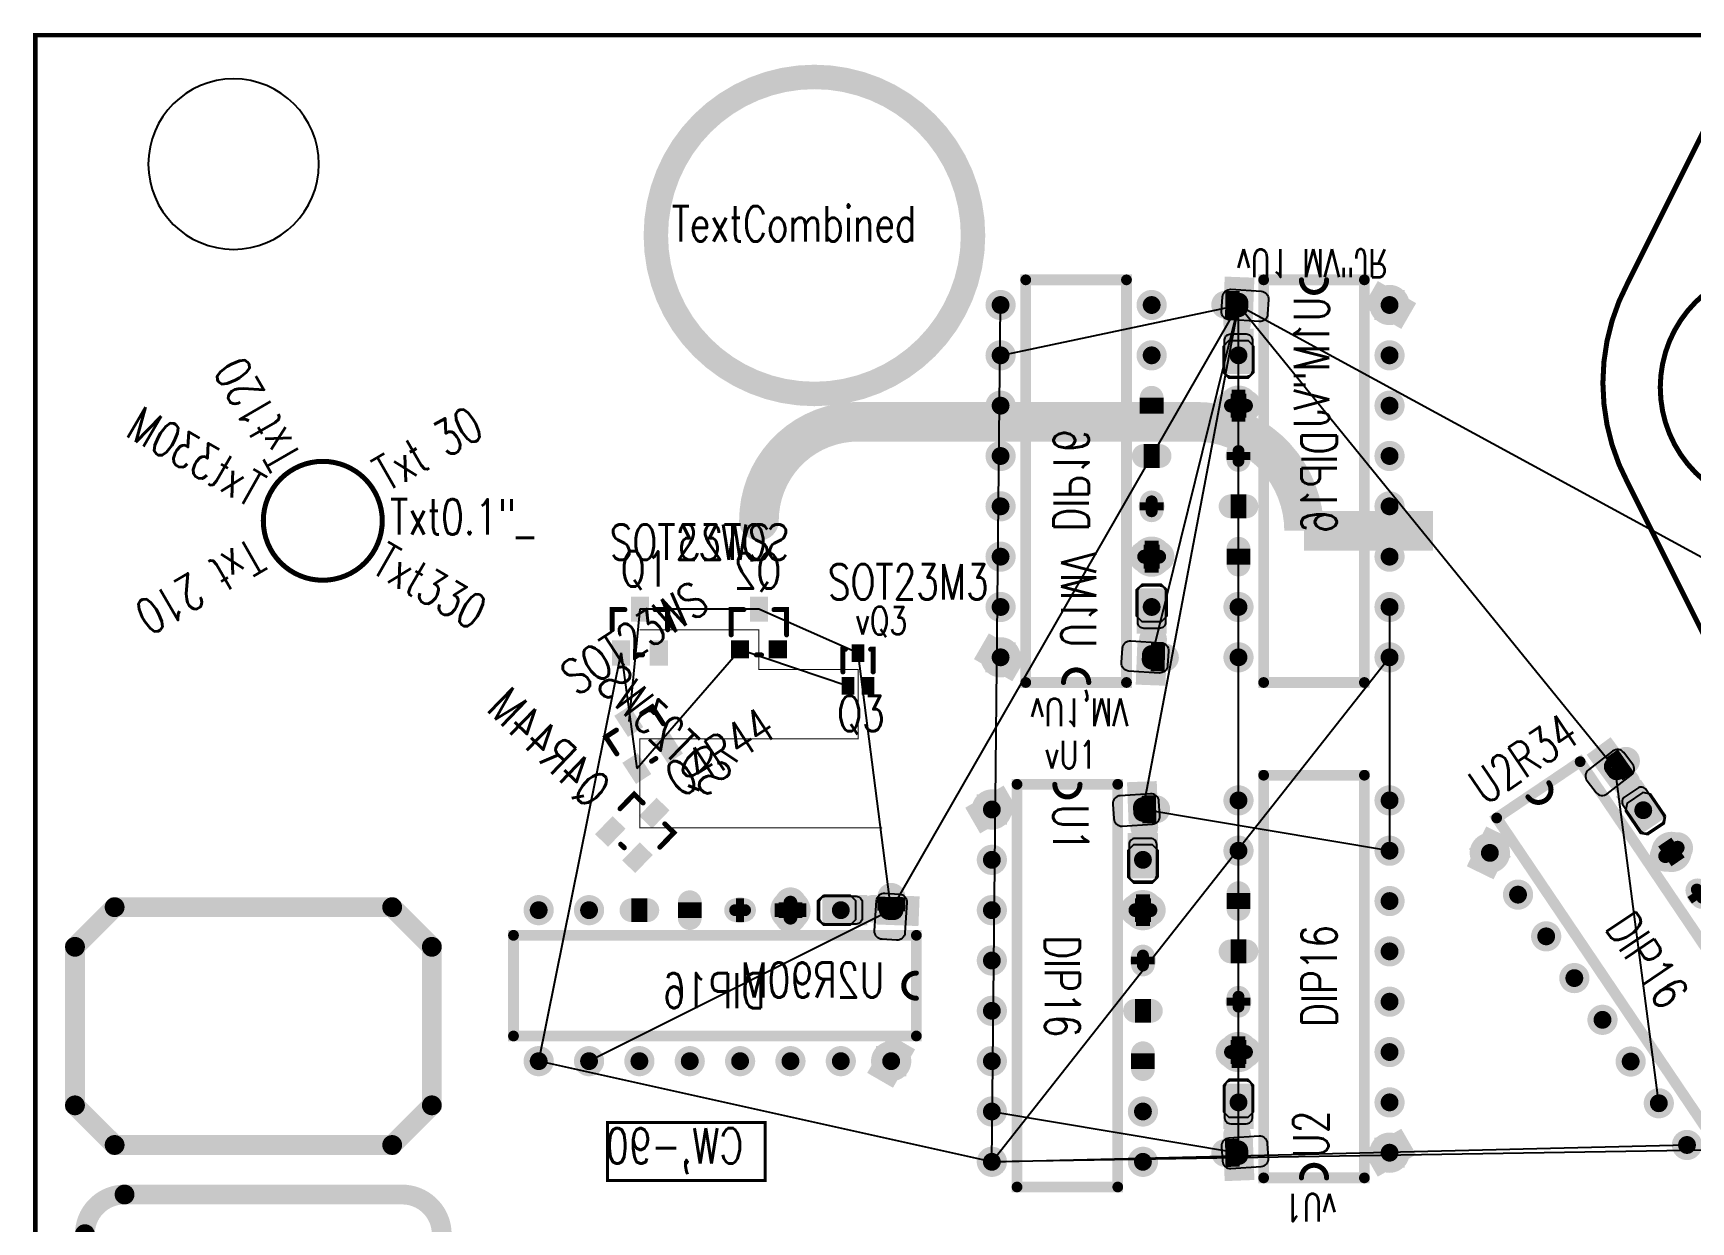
# Model space of a CAD drawing. Extents: x -17 to 109, y -46 to 51.
# Drawn here: x -16.6 to 67, y -9.4 to 50.6 of the extents above; entities that cross this region are included whole.
import ezdxf
from ezdxf.enums import TextEntityAlignment as Align

# ---------------------------------------------------------------- set-up
doc = ezdxf.new("R2010")
doc.units = 0
for name, pattern in [('KEEPOUT_10011000$0', [2, 1, 1]), ('POUR_00_-1_0_000000', [2, 1, 1]), ('POUR_00_-1_0_500000', [2, 1, 1]), ('SIG_0', [2, 1, 1]), ('SIG_1', [2, 1, 1])]:
    doc.linetypes.add(name, pattern=pattern)
for name, color, linetype in [('2D_LINE_06', 43, 'CONTINUOUS'), ('2D_LINE_21', 176, 'CONTINUOUS'), ('2D_LINE_25', 253, 'CONTINUOUS'), ('ATTRIBUTE_01', 5, 'CONTINUOUS'), ('ATTRIBUTE_02', 1, 'CONTINUOUS'), ('BOARD_OUTLINE_00', 254, 'CONTINUOUS'), ('DRIL_NPLTE_THRU_01', 3, 'CONTINUOUS'), ('DRIL_NPLTE_THRU_02', 3, 'CONTINUOUS'), ('DRIL_PLTE_THRU_01', 3, 'CONTINUOUS'), ('DRIL_PLTE_THRU_02', 3, 'CONTINUOUS'), ('DRIL_SYMBOL', 254, 'CONTINUOUS'), ('KEEPOUT_01', 130, 'CONTINUOUS'), ('LINK_00', 254, 'CONTINUOUS'), ('PADS_BOT', 96, 'CONTINUOUS'), ('PADS_INNER', 106, 'CONTINUOUS'), ('PADS_TOP', 106, 'CONTINUOUS'), ('PADS_XR_21', 176, 'CONTINUOUS'), ('PADS_XR_22', 57, 'CONTINUOUS'), ('PADS_XR_23', 183, 'CONTINUOUS'), ('PADS_XR_25', 253, 'CONTINUOUS'), ('PADS_XR_28', 130, 'CONTINUOUS'), ('PART_BOT_2DLINE_00', 130, 'CONTINUOUS'), ('PART_BOT_2DLINE_01', 130, 'CONTINUOUS'), ('PART_NAME_01', 254, 'CONTINUOUS'), ('PART_NAME_02', 130, 'CONTINUOUS'), ('PART_TOP_2DLINE_00', 254, 'CONTINUOUS'), ('PART_TOP_2DLINE_01', 254, 'CONTINUOUS'), ('PART_TYPE_01', 96, 'CONTINUOUS'), ('PART_TYPE_02', 96, 'CONTINUOUS'), ('POUR_HEADER_01', 231, 'CONTINUOUS'), ('POUR_HEADER_02', 112, 'CONTINUOUS'), ('TEXT_02', 96, 'CONTINUOUS'), ('TEXT_25', 253, 'CONTINUOUS')]:
    doc.layers.add(name, color=color, linetype=linetype)
doc.styles.add('W0$2', font='simplex', dxfattribs={"width": 0.75})
doc.styles.add('W0$254', font='simplex', dxfattribs={"width": 0.75})

# ---------------------------------------------------------------- blocks, each defined once
blk = doc.blocks.new('SMOOTH_0$033')
at = {"const_width": 0.0165}
blk.add_lwpolyline([(-0.00825, 0, 1), (0.00825, 0, 1)], format="xyb", close=True, dxfattribs=at)
blk = doc.blocks.new('BOARD_22')
at = {"layer": 'BOARD_OUTLINE_00', "const_width": 0.033}
blk.add_lwpolyline([(0, 0), (119, 0, -0.414214), (125.5, -6.5), (125.5, -88, -0.414214), (116.75, -96.75), (0, -96.75)], format="xyb", close=True, dxfattribs=at)
at = {"layer": 'BOARD_OUTLINE_00'}
blk.add_blockref('SMOOTH_0$033', (0, 0), dxfattribs=at)
blk = doc.blocks.new('SMOOTH_2')
at = {"const_width": 1}
blk.add_lwpolyline([(-0.5, 0, 1), (0.5, 0, 1)], format="xyb", close=True, dxfattribs=at)
blk = doc.blocks.new('DRAWING_6')
at = {"layer": '2D_LINE_06', "const_width": 2}
blk.add_lwpolyline([(0, 0, -0.414214), (5, 5), (22, 5, -0.414214), (27.5, -0.5), (34, -0.5)], format="xyb", dxfattribs=at)
at = {"layer": '2D_LINE_06'}
for p in [(5, 5), (0, 0)]:
    blk.add_blockref('SMOOTH_2', p, dxfattribs=at)
blk = doc.blocks.new('SMOOTH_1')
at = {"const_width": 0.5}
blk.add_lwpolyline([(-0.25, 0, 1), (0.25, 0, 1)], format="xyb", close=True, dxfattribs=at)
blk = doc.blocks.new('DRAWING_7')
at = {"layer": '2D_LINE_06', "const_width": 1}
blk.add_lwpolyline([(0, 0, -0.414214), (2, 2), (16, 2, -0.414214), (18, 0), (18, -8, -0.414214), (16, -10), (2, -10, -0.414214), (0, -8)], format="xyb", close=True, dxfattribs=at)
at = {"layer": '2D_LINE_06'}
for p in [(2, 2), (0, 0)]:
    blk.add_blockref('SMOOTH_1', p, dxfattribs=at)
blk = doc.blocks.new('SMOOTH_0$254')
at = {"const_width": 0.127}
blk.add_lwpolyline([(-0.0635, 0, 1), (0.0635, 0, 1)], format="xyb", close=True, dxfattribs=at)
blk = doc.blocks.new('DRAWING_16')
at = {"layer": '2D_LINE_21', "const_width": 0.254}
for points in [[(-10.16, 2.54, 0.2497915), (-10.16, -7.62), (-5.08, -17.78, 0.5002171), (0, -17.78), (5.08, -7.62, 0.2497915), (5.08, 2.54), (0, 12.7, 0.5002171), (-5.08, 12.7)], [(-2.4384, 3.3274, 1), (-2.4384, -8.8646, 1)]]:
    blk.add_lwpolyline(points, format="xyb", close=True, dxfattribs=at)
at = {"layer": '2D_LINE_21'}
for p in [(-5.08, 12.7), (0, 12.7), (-10.16, 2.54), (5.08, 2.54), (-10.16, -7.62), (5.08, -7.62), (-5.08, -17.78), (0, -17.78)]:
    blk.add_blockref('SMOOTH_0$254', p, dxfattribs=at)
blk = doc.blocks.new('DRAWING_18')
at = {"layer": '2D_LINE_25', "const_width": 0.254}
blk.add_lwpolyline([(-3, 0, 1), (3, 0, 1)], format="xyb", close=True, dxfattribs=at)
blk = doc.blocks.new('DRAWING_20')
at = {"layer": '2D_LINE_06', "const_width": 1.234}
blk.add_lwpolyline([(-8, 0, 1), (8, 0, 1)], format="xyb", close=True, dxfattribs=at)
at = {"layer": 'TEXT_25', "style": 'W0$254', "width": 0.75}
blk.add_text('TextCombined', height=1.778, dxfattribs=at).set_placement((-7.2, 0.592), align=Align.MIDDLE_LEFT)
blk = doc.blocks.new('SMOOTH_0$05')
at = {"const_width": 0.025}
blk.add_lwpolyline([(-0.0125, 0, 1), (0.0125, 0, 1)], format="xyb", close=True, dxfattribs=at)
blk = doc.blocks.new('DRAWING_21')
at = {"layer": '2D_LINE_25', "const_width": 0.05}
blk.add_lwpolyline([(0.2, -0.1), (6.2, -0.1), (6.2, -2.1), (11.2, -2.1), (11.2, -5.6), (0.2, -5.6), (0.2, -10.1), (12.4, -10.1)], dxfattribs=at)
at = {"layer": '2D_LINE_25'}
for p in [(0.2, -0.1), (6.2, -0.1), (6.2, -2.1), (11.2, -2.1), (0.2, -5.6), (11.2, -5.6), (0.2, -10.1), (12.4, -10.1)]:
    blk.add_blockref('SMOOTH_0$05', p, dxfattribs=at)
blk = doc.blocks.new('SMOOTH_0$15')
at = {"const_width": 0.075}
blk.add_lwpolyline([(-0.0375, 0, 1), (0.0375, 0, 1)], format="xyb", close=True, dxfattribs=at)
blk = doc.blocks.new('DRAWING_25')
at = {"layer": '2D_LINE_25', "const_width": 0.15}
blk.add_lwpolyline([(0, 0), (7.95, 0), (7.95, -2.93), (0, -2.93)], close=True, dxfattribs=at)
at = {"layer": '2D_LINE_25'}
for p in [(0, 0), (7.95, 0), (0, -2.93), (7.95, -2.93)]:
    blk.add_blockref('SMOOTH_0$15', p, dxfattribs=at)
blk = doc.blocks.new('DRAWING_26')
at = {"layer": '2D_LINE_06', "const_width": 1}
blk.add_lwpolyline([(0, 0), (2, 2), (16, 2), (18, 0), (18, -8), (16, -10), (2, -10), (0, -8)], close=True, dxfattribs=at)
at = {"layer": '2D_LINE_06'}
for p in [(2, 2), (16, 2), (0, 0), (18, 0), (0, -8), (18, -8), (2, -10), (16, -10)]:
    blk.add_blockref('SMOOTH_1', p, dxfattribs=at)
blk = doc.blocks.new('POUR_HEADER_0')
at = {"layer": 'POUR_HEADER_01', "linetype": 'POUR_00_-1_0_000000', "const_width": 0.22}
blk.add_lwpolyline([(0, 0), (119, 0), (125.5, -6.5), (125.5, -88), (116.75, -96.75), (0, -96.75)], close=True, dxfattribs=at)
blk = doc.blocks.new('POUR_HEADER_1')
at = {"layer": 'POUR_HEADER_02', "linetype": 'POUR_00_-1_0_500000', "const_width": 0.21}
blk.add_lwpolyline([(0, 0), (119, 0), (125.5, -6.5), (125.5, -88), (116.75, -96.75), (0, -96.75)], close=True, dxfattribs=at)
blk = doc.blocks.new('KEEPOUT_24')
at = {"layer": 'KEEPOUT_01', "linetype": 'KEEPOUT_10011000$0'}
blk.add_lwpolyline([(-4.301162, 0, 1), (4.301162, 0, 1)], format="xyb", close=True, dxfattribs=at)
blk = doc.blocks.new('PART_BODY_TOP_1')
at = {"layer": 'PART_TOP_2DLINE_00', "const_width": 0.254}
for points in [[(-0.762, 1.016), (-1.397, 1.016), (-1.397, 0)], [(0.762, 1.016), (1.397, 1.016), (1.397, 0)], [(-0.127, -1.27), (0.127, -1.27)]]:
    blk.add_lwpolyline(points, dxfattribs=at)
at = {"layer": 'PART_TOP_2DLINE_00'}
for p in [(-1.397, 1.016), (-0.762, 1.016), (0.762, 1.016), (1.397, 1.016), (-1.397, 0), (1.397, 0), (-0.127, -1.27), (0.127, -1.27)]:
    blk.add_blockref('SMOOTH_0$254', p, dxfattribs=at)
blk = doc.blocks.new('DRIL_HOLE_0')
blk.add_lwpolyline([(0, 0, 1), (0, 0, 1)], format="xyb", close=True)
blk = doc.blocks.new('PAD_0')
blk.add_lwpolyline([(0, 0, 1), (0, 0, 1)], format="xyb", close=True)
blk = doc.blocks.new('PAD_1')
at = {"const_width": 0.914}
blk.add_lwpolyline([(-0.635, 0), (0.635, 0)], dxfattribs=at)
blk = doc.blocks.new('STK_TOP_42')
at = {"layer": 'DRIL_PLTE_THRU_01'}
blk.add_blockref('DRIL_HOLE_0', (0, 0), dxfattribs=at)
at = {"layer": 'DRIL_PLTE_THRU_02'}
blk.add_blockref('DRIL_HOLE_0', (0, 0), dxfattribs=at)
at = {"layer": 'PADS_BOT'}
blk.add_blockref('PAD_0', (0, 0), dxfattribs=at)
at = {"layer": 'PADS_INNER'}
blk.add_blockref('PAD_0', (0, 0), dxfattribs=at)
at = {"layer": 'PADS_TOP', "rotation": 90}
blk.add_blockref('PAD_1', (0, 0), dxfattribs=at)
at = {"layer": 'PADS_XR_21', "rotation": 90}
blk.add_blockref('PAD_1', (0, 0), dxfattribs=at)
at = {"layer": 'PADS_XR_23', "rotation": 90}
blk.add_blockref('PAD_1', (0, 0), dxfattribs=at)
blk = doc.blocks.new('SYM_TOP_2')
for name, p in [('STK_TOP_42', (0, 1.0414)), ('PART_BODY_TOP_1', (0, 0)), ('STK_TOP_42', (-0.9525, -1.1684)), ('STK_TOP_42', (0.9525, -1.1684))]:
    blk.add_blockref(name, p)
blk = doc.blocks.new('PART_TOP_0')
blk.add_blockref('SYM_TOP_2', (0, 0))
at = {"layer": 'PART_NAME_01', "style": 'W0$254', "width": 0.75}
blk.add_text('Q1', height=1.778, dxfattribs=at).set_placement((0.228, 3.072), align=Align.MIDDLE_CENTER)
at = {"layer": 'PART_TYPE_01', "style": 'W0$254', "width": 0.75}
blk.add_text('SOT23WS', height=1.778, dxfattribs=at).set_placement((-1.524, 5.309), align=Align.TOP_LEFT)
blk = doc.blocks.new('PART_BODY_BOT_2')
at = {"layer": 'PART_BOT_2DLINE_00', "const_width": 0.254}
for points in [[(-0.762, 1.016), (-1.397, 1.016), (-1.397, -0.254)], [(0.762, 1.016), (1.397, 1.016), (1.397, -0.254)], [(-0.127, -1.27), (0.127, -1.27)]]:
    blk.add_lwpolyline(points, dxfattribs=at)
at = {"layer": 'PART_BOT_2DLINE_00'}
for p in [(-1.397, 1.016), (-0.762, 1.016), (0.762, 1.016), (1.397, 1.016), (-1.397, -0.254), (1.397, -0.254), (-0.127, -1.27), (0.127, -1.27)]:
    blk.add_blockref('SMOOTH_0$254', p, dxfattribs=at)
blk = doc.blocks.new('PAD_2')
at = {"const_width": 0.9144}
blk.add_lwpolyline([(-0.4572, 0), (0.4572, 0)], dxfattribs=at)
blk = doc.blocks.new('STK_BOT_4')
at = {"layer": 'DRIL_PLTE_THRU_01'}
blk.add_blockref('DRIL_HOLE_0', (0, 0), dxfattribs=at)
at = {"layer": 'DRIL_PLTE_THRU_02'}
blk.add_blockref('DRIL_HOLE_0', (0, 0), dxfattribs=at)
at = {"layer": 'PADS_BOT'}
blk.add_blockref('PAD_2', (0, 0), dxfattribs=at)
at = {"layer": 'PADS_INNER'}
blk.add_blockref('PAD_0', (0, 0), dxfattribs=at)
at = {"layer": 'PADS_TOP'}
blk.add_blockref('PAD_0', (0, 0), dxfattribs=at)
blk = doc.blocks.new('STK_BOT_3')
at = {"layer": 'DRIL_PLTE_THRU_01'}
blk.add_blockref('DRIL_HOLE_0', (0, 0), dxfattribs=at)
at = {"layer": 'DRIL_PLTE_THRU_02'}
blk.add_blockref('DRIL_HOLE_0', (0, 0), dxfattribs=at)
at = {"layer": 'PADS_BOT', "rotation": 90}
blk.add_blockref('PAD_1', (0, 0), dxfattribs=at)
at = {"layer": 'PADS_INNER'}
blk.add_blockref('PAD_0', (0, 0), dxfattribs=at)
at = {"layer": 'PADS_TOP'}
blk.add_blockref('PAD_0', (0, 0), dxfattribs=at)
blk = doc.blocks.new('SYM_BOT_3')
for name, p in [('STK_BOT_3', (0, 1.0414)), ('PART_BODY_BOT_2', (0, 0)), ('STK_BOT_4', (-0.9525, -0.9906)), ('STK_BOT_4', (0.9525, -0.9906))]:
    blk.add_blockref(name, p)
blk = doc.blocks.new('PART_BOT_1')
blk.add_blockref('SYM_BOT_3', (0, 0))
at = {"layer": 'PART_NAME_02', "style": 'W0$254', "width": 0.75}
blk.add_text('Q2', height=1.778, dxfattribs=at).set_placement((0.068, 2.972), align=Align.MIDDLE_CENTER)
at = {"layer": 'PART_TYPE_02', "style": 'W0$254', "width": 0.75}
blk.add_text('SOT23', height=1.778, dxfattribs=at).set_placement((-1.524, 5.309), align=Align.TOP_LEFT)
blk = doc.blocks.new('PART_BODY_TOP_3')
at = {"layer": 'PART_TOP_2DLINE_00', "const_width": 0.254}
for points in [[(-0.635, 1.016), (-0.762, 1.016), (-0.762, -0.127)], [(0.635, 1.016), (0.762, 1.016), (0.762, -0.127)]]:
    blk.add_lwpolyline(points, dxfattribs=at)
at = {"layer": 'PART_TOP_2DLINE_00'}
for p in [(-0.762, 1.016), (-0.635, 1.016), (0.635, 1.016), (0.762, 1.016), (-0.762, -0.127), (0.762, -0.127)]:
    blk.add_blockref('SMOOTH_0$254', p, dxfattribs=at)
blk = doc.blocks.new('PAD_3')
at = {"const_width": 0.635}
blk.add_lwpolyline([(-0.4445, 0), (0.4445, 0)], dxfattribs=at)
blk = doc.blocks.new('STK_TOP_5')
at = {"layer": 'DRIL_PLTE_THRU_01'}
blk.add_blockref('DRIL_HOLE_0', (0, 0), dxfattribs=at)
at = {"layer": 'DRIL_PLTE_THRU_02'}
blk.add_blockref('DRIL_HOLE_0', (0, 0), dxfattribs=at)
at = {"layer": 'PADS_BOT'}
blk.add_blockref('PAD_0', (0, 0), dxfattribs=at)
at = {"layer": 'PADS_INNER'}
blk.add_blockref('PAD_0', (0, 0), dxfattribs=at)
at = {"layer": 'PADS_TOP', "rotation": 90}
blk.add_blockref('PAD_3', (0, 0), dxfattribs=at)
blk = doc.blocks.new('SYM_TOP_4')
for name, p in [('PART_BODY_TOP_3', (0, 0)), ('STK_TOP_5', (0, 0.8255)), ('STK_TOP_5', (-0.508, -0.8255)), ('STK_TOP_5', (0.508, -0.8255))]:
    blk.add_blockref(name, p)
blk = doc.blocks.new('PART_TOP_2')
blk.add_blockref('SYM_TOP_4', (0, 0))
at = {"layer": 'ATTRIBUTE_01', "style": 'W0$2', "width": 0.75}
blk.add_text('vQ3', height=1.4, dxfattribs=at).set_placement((1.175, 2.461), align=Align.MIDDLE_CENTER)
at = {"layer": 'PART_NAME_01', "style": 'W0$254', "width": 0.75}
blk.add_text('Q3', height=1.778, dxfattribs=at).set_placement((0.147, -2.22), align=Align.MIDDLE_CENTER)
at = {"layer": 'PART_TYPE_01', "style": 'W0$254', "width": 0.75}
blk.add_text('SOT23M3', height=1.778, dxfattribs=at).set_placement((-1.524, 5.309), align=Align.TOP_LEFT)
blk = doc.blocks.new('SMOOTH_0$543')
at = {"const_width": 0.2715}
blk.add_lwpolyline([(-0.13575, 0, 1), (0.13575, 0, 1)], format="xyb", close=True, dxfattribs=at)
blk = doc.blocks.new('PART_BODY_TOP_5')
at = {"layer": 'PART_TOP_2DLINE_00', "const_width": 0.543}
blk.add_lwpolyline([(-2.54, 10.16), (-2.54, -10.16), (2.54, -10.16), (2.54, 10.16)], close=True, dxfattribs=at)
at = {"layer": 'PART_TOP_2DLINE_01', "const_width": 0.254}
blk.add_lwpolyline([(0.635, 10.16), (0.635, 10.16, -1), (-0.635, 10.16), (-0.635, 10.16)], format="xyb", dxfattribs=at)
at = {"layer": 'PART_TOP_2DLINE_00'}
for p in [(-2.54, 10.16), (2.54, 10.16), (-2.54, -10.16), (2.54, -10.16)]:
    blk.add_blockref('SMOOTH_0$543', p, dxfattribs=at)
at = {"layer": 'PART_TOP_2DLINE_01'}
for p in [(-0.635, 10.16), (-0.635, 10.16), (0.635, 10.16), (0.635, 10.16)]:
    blk.add_blockref('SMOOTH_0$254', p, dxfattribs=at)
blk = doc.blocks.new('DRIL_SYMBOL_0$9')
at = {"layer": 'DRIL_SYMBOL', "const_width": 0.0508}
for points in [[(-0.254, 0), (0.254, 0)], [(0, -0.254), (0, 0.254)]]:
    blk.add_lwpolyline(points, dxfattribs=at)
blk = doc.blocks.new('DRIL_HOLE_0$9')
at = {"const_width": 0.45}
blk.add_lwpolyline([(-0.225, 0, 1), (0.225, 0, 1)], format="xyb", close=True, dxfattribs=at)
blk.add_blockref('DRIL_SYMBOL_0$9', (0, 0))
blk = doc.blocks.new('PAD_4')
at = {"const_width": 0.762}
blk.add_lwpolyline([(0, -0.381, 1), (0, 0.381, 1)], format="xyb", close=True, dxfattribs=at)
blk = doc.blocks.new('PAD_5')
at = {"const_width": 1.524}
blk.add_lwpolyline([(-0.762, 0), (0.762, 0)], dxfattribs=at)
blk = doc.blocks.new('PAD_6')
at = {"const_width": 1.016}
blk.add_lwpolyline([(0, -0.508, 1), (0, 0.508, 1)], format="xyb", close=True, dxfattribs=at)
blk = doc.blocks.new('PAD_7')
at = {"const_width": 1.5}
blk.add_lwpolyline([(-1.117, 0), (1.117, 0)], dxfattribs=at)
blk = doc.blocks.new('STK_TOP_46')
at = {"layer": 'DRIL_NPLTE_THRU_01'}
blk.add_blockref('DRIL_HOLE_0$9', (0, 0), dxfattribs=at)
at = {"layer": 'DRIL_NPLTE_THRU_02'}
blk.add_blockref('DRIL_HOLE_0$9', (0, 0), dxfattribs=at)
at = {"layer": 'PADS_BOT'}
blk.add_blockref('PAD_5', (0, 0), dxfattribs=at)
at = {"layer": 'PADS_INNER'}
blk.add_blockref('PAD_4', (0, 0), dxfattribs=at)
at = {"layer": 'PADS_TOP', "rotation": 30}
blk.add_blockref('PAD_7', (0, 0), dxfattribs=at)
at = {"layer": 'PADS_XR_25'}
blk.add_blockref('PAD_6', (0, 0), dxfattribs=at)
blk = doc.blocks.new('PAD_8')
at = {"const_width": 0.75}
blk.add_lwpolyline([(0, -0.375, 1), (0, 0.375, 1)], format="xyb", close=True, dxfattribs=at)
blk = doc.blocks.new('STK_TOP_43')
at = {"layer": 'DRIL_PLTE_THRU_01'}
blk.add_blockref('DRIL_HOLE_0$9', (0, 0), dxfattribs=at)
at = {"layer": 'DRIL_PLTE_THRU_02'}
blk.add_blockref('DRIL_HOLE_0$9', (0, 0), dxfattribs=at)
at = {"layer": 'PADS_BOT'}
blk.add_blockref('PAD_8', (0, 0), dxfattribs=at)
at = {"layer": 'PADS_INNER'}
blk.add_blockref('PAD_4', (0, 0), dxfattribs=at)
at = {"layer": 'PADS_TOP'}
blk.add_blockref('PAD_8', (0, 0), dxfattribs=at)
blk = doc.blocks.new('PAD_9')
at = {"const_width": 0.6985}
blk.add_lwpolyline([(0, -0.34925, 1), (0, 0.34925, 1)], format="xyb", close=True, dxfattribs=at)
blk = doc.blocks.new('STK_TOP_29')
at = {"layer": 'DRIL_PLTE_THRU_01'}
blk.add_blockref('DRIL_HOLE_0$9', (0, 0), dxfattribs=at)
at = {"layer": 'DRIL_PLTE_THRU_02'}
blk.add_blockref('DRIL_HOLE_0$9', (0, 0), dxfattribs=at)
at = {"layer": 'PADS_BOT'}
blk.add_blockref('PAD_4', (0, 0), dxfattribs=at)
at = {"layer": 'PADS_INNER'}
blk.add_blockref('PAD_4', (0, 0), dxfattribs=at)
at = {"layer": 'PADS_TOP'}
blk.add_blockref('PAD_8', (0, 0), dxfattribs=at)
at = {"layer": 'PADS_XR_21'}
blk.add_blockref('PAD_9', (0, 0), dxfattribs=at)
at = {"layer": 'PADS_XR_28'}
blk.add_blockref('PAD_9', (0, 0), dxfattribs=at)
blk = doc.blocks.new('DRIL_SLOT_0002300035000000000')
at = {"const_width": 0.3}
blk.add_lwpolyline([(-0.15, -0.15), (0.15, -0.15, 1), (0.15, 0.15), (-0.15, 0.15, 1)], format="xyb", close=True, dxfattribs=at)
blk = doc.blocks.new('PAD_10')
at = {"const_width": 0.6}
blk.add_lwpolyline([(0, -0.3, 1), (0, 0.3, 1)], format="xyb", close=True, dxfattribs=at)
blk = doc.blocks.new('PAD_11')
at = {"const_width": 0.6}
blk.add_lwpolyline([(-0.4, -0.3), (0.4, -0.3, 1), (0.4, 0.3), (-0.4, 0.3, 1)], format="xyb", close=True, dxfattribs=at)
blk = doc.blocks.new('STK_TOP_51')
at = {"layer": 'DRIL_PLTE_THRU_01'}
blk.add_blockref('DRIL_SLOT_0002300035000000000', (0, 0), dxfattribs=at)
at = {"layer": 'DRIL_PLTE_THRU_02'}
blk.add_blockref('DRIL_SLOT_0002300035000000000', (0, 0), dxfattribs=at)
at = {"layer": 'PADS_BOT', "rotation": 90}
blk.add_blockref('PAD_11', (0, 0), dxfattribs=at)
at = {"layer": 'PADS_INNER'}
blk.add_blockref('PAD_10', (0, 0), dxfattribs=at)
at = {"layer": 'PADS_TOP', "rotation": 90}
blk.add_blockref('PAD_11', (0, 0), dxfattribs=at)
at = {"layer": 'PADS_XR_21', "rotation": 90}
blk.add_blockref('PAD_11', (0, 0), dxfattribs=at)
at = {"layer": 'PADS_XR_28', "rotation": 90}
blk.add_blockref('PAD_11', (0, 0), dxfattribs=at)
blk = doc.blocks.new('DRIL_SLOT_0002300035000000900')
at = {"const_width": 0.3}
blk.add_lwpolyline([(0.15, -0.15), (0.15, 0.15, 1), (-0.15, 0.15), (-0.15, -0.15, 1)], format="xyb", close=True, dxfattribs=at)
blk = doc.blocks.new('STK_TOP_52')
at = {"layer": 'DRIL_PLTE_THRU_01'}
blk.add_blockref('DRIL_SLOT_0002300035000000900', (0, 0), dxfattribs=at)
at = {"layer": 'DRIL_PLTE_THRU_02'}
blk.add_blockref('DRIL_SLOT_0002300035000000900', (0, 0), dxfattribs=at)
at = {"layer": 'PADS_BOT'}
blk.add_blockref('PAD_11', (0, 0), dxfattribs=at)
at = {"layer": 'PADS_INNER'}
blk.add_blockref('PAD_10', (0, 0), dxfattribs=at)
at = {"layer": 'PADS_TOP'}
blk.add_blockref('PAD_11', (0, 0), dxfattribs=at)
at = {"layer": 'PADS_XR_21'}
blk.add_blockref('PAD_11', (0, 0), dxfattribs=at)
at = {"layer": 'PADS_XR_28'}
blk.add_blockref('PAD_11', (0, 0), dxfattribs=at)
blk = doc.blocks.new('DRIL_SLOT_0002300043000000900')
at = {"const_width": 0.3}
blk.add_lwpolyline([(0.15, -0.25), (0.15, 0.25, 1), (-0.15, 0.25), (-0.15, -0.25, 1)], format="xyb", close=True, dxfattribs=at)
blk = doc.blocks.new('PAD_12')
at = {"const_width": 0.65}
blk.add_lwpolyline([(0, -0.325, 1), (0, 0.325, 1)], format="xyb", close=True, dxfattribs=at)
blk = doc.blocks.new('PAD_13')
at = {"const_width": 0.6}
blk.add_lwpolyline([(-0.2, -0.3), (0.2, -0.3, 1), (0.2, 0.3), (-0.2, 0.3, 1)], format="xyb", close=True, dxfattribs=at)
blk = doc.blocks.new('STK_TOP_53')
at = {"layer": 'DRIL_PLTE_THRU_01'}
blk.add_blockref('DRIL_SLOT_0002300043000000900', (0, 0), dxfattribs=at)
at = {"layer": 'DRIL_PLTE_THRU_02'}
blk.add_blockref('DRIL_SLOT_0002300043000000900', (0, 0), dxfattribs=at)
at = {"layer": 'PADS_BOT', "rotation": 90}
blk.add_blockref('PAD_13', (0, 0), dxfattribs=at)
at = {"layer": 'PADS_INNER'}
blk.add_blockref('PAD_12', (0, 0), dxfattribs=at)
at = {"layer": 'PADS_TOP', "rotation": 90}
blk.add_blockref('PAD_13', (0, 0), dxfattribs=at)
at = {"layer": 'PADS_XR_21', "rotation": 90}
blk.add_blockref('PAD_13', (0, 0), dxfattribs=at)
at = {"layer": 'PADS_XR_28', "rotation": 90}
blk.add_blockref('PAD_13', (0, 0), dxfattribs=at)
blk = doc.blocks.new('DRIL_SLOT_0002700057000000000')
at = {"const_width": 0.35}
blk.add_lwpolyline([(-0.378, -0.175), (0.378, -0.175, 1), (0.378, 0.175), (-0.378, 0.175, 1)], format="xyb", close=True, dxfattribs=at)
blk = doc.blocks.new('PAD_14')
at = {"const_width": 0.9}
blk.add_lwpolyline([(0, -0.45, 1), (0, 0.45, 1)], format="xyb", close=True, dxfattribs=at)
blk = doc.blocks.new('PAD_15')
at = {"const_width": 0.8}
blk.add_lwpolyline([(-0.35, -0.4), (0.35, -0.4, 1), (0.35, 0.4), (-0.35, 0.4, 1)], format="xyb", close=True, dxfattribs=at)
blk = doc.blocks.new('STK_TOP_49')
at = {"layer": 'DRIL_PLTE_THRU_01'}
blk.add_blockref('DRIL_SLOT_0002700057000000000', (0, 0), dxfattribs=at)
at = {"layer": 'DRIL_PLTE_THRU_02'}
blk.add_blockref('DRIL_SLOT_0002700057000000000', (0, 0), dxfattribs=at)
at = {"layer": 'PADS_BOT'}
blk.add_blockref('PAD_15', (0, 0), dxfattribs=at)
at = {"layer": 'PADS_INNER'}
blk.add_blockref('PAD_14', (0, 0), dxfattribs=at)
at = {"layer": 'PADS_TOP'}
blk.add_blockref('PAD_11', (0, 0), dxfattribs=at)
at = {"layer": 'PADS_XR_25'}
blk.add_blockref('PAD_6', (0, 0), dxfattribs=at)
blk = doc.blocks.new('PAD_16')
blk.add_lwpolyline([(-0.8763, -0.762), (0.4699, -0.762), (0.7493, -0.4826), (0.7493, 0.4826), (0.4699, 0.762), (-0.8763, 0.762), (-1.1557, 0.4826), (-1.1557, -0.4826)], close=True)
blk = doc.blocks.new('PAD_17')
blk.add_lwpolyline([(-0.7747, -0.6985), (0.7747, -0.6985, 0.4142136), (1.0795, -0.3937), (1.0795, 0.3937, 0.4142136), (0.7747, 0.6985), (-0.7747, 0.6985, 0.4142136), (-1.0795, 0.3937), (-1.0795, -0.3937, 0.4142136)], format="xyb", close=True)
blk = doc.blocks.new('PAD_18')
at = {"const_width": 1.524}
blk.add_lwpolyline([(-0.9398, 0), (1.3462, 0)], dxfattribs=at)
blk = doc.blocks.new('STK_TOP_44')
at = {"layer": 'DRIL_PLTE_THRU_01'}
blk.add_blockref('DRIL_HOLE_0$9', (0, 0), dxfattribs=at)
at = {"layer": 'DRIL_PLTE_THRU_02'}
blk.add_blockref('DRIL_HOLE_0$9', (0, 0), dxfattribs=at)
at = {"layer": 'PADS_BOT', "rotation": 90}
blk.add_blockref('PAD_16', (0, 0), dxfattribs=at)
at = {"layer": 'PADS_INNER'}
blk.add_blockref('PAD_4', (0, 0), dxfattribs=at)
at = {"layer": 'PADS_TOP', "rotation": 90}
blk.add_blockref('PAD_18', (0, 0), dxfattribs=at)
at = {"layer": 'PADS_XR_23', "rotation": 90}
blk.add_blockref('PAD_17', (0, 0), dxfattribs=at)
blk = doc.blocks.new('DRIL_SLOT_0003800048000000922')
at = {"const_width": 0.494}
blk.add_lwpolyline([(0.251, -0.114), (0.242, 0.133, 1), (-0.251, 0.114), (-0.242, -0.133, 1)], format="xyb", close=True, dxfattribs=at)
blk = doc.blocks.new('PAD_19')
blk.add_lwpolyline([(-1.098, -0.7665), (0.432, -0.7665, 0.4142136), (0.832, -0.3665), (0.832, 0.3665, 0.4142136), (0.432, 0.7665), (-1.098, 0.7665, 0.4142136), (-1.498, 0.3665), (-1.498, -0.3665, 0.4142136)], format="xyb", close=True)
blk = doc.blocks.new('PAD_20')
at = {"const_width": 0.7}
blk.add_lwpolyline([(-0.9044, -0.35), (0.1356, -0.35, 1), (0.1356, 0.35), (-0.9044, 0.35, 1)], format="xyb", close=True, dxfattribs=at)
blk = doc.blocks.new('PAD_21')
at = {"const_width": 0.7055}
blk.add_lwpolyline([(-0.045, -0.35275), (0.667, -0.35275, 1), (0.667, 0.35275), (-0.045, 0.35275, 1)], format="xyb", close=True, dxfattribs=at)
blk = doc.blocks.new('PAD_22')
at = {"const_width": 1.5}
blk.add_lwpolyline([(-0.7165, 0), (1.4065, 0)], dxfattribs=at)
blk = doc.blocks.new('STK_TOP_45')
at = {"layer": 'DRIL_PLTE_THRU_01'}
blk.add_blockref('DRIL_SLOT_0003800048000000922', (0, 0), dxfattribs=at)
at = {"layer": 'DRIL_PLTE_THRU_02'}
blk.add_blockref('DRIL_SLOT_0003800048000000922', (0, 0), dxfattribs=at)
at = {"layer": 'PADS_BOT', "rotation": 3.678}
blk.add_blockref('PAD_19', (0, 0), dxfattribs=at)
at = {"layer": 'PADS_INNER'}
blk.add_blockref('PAD_8', (0, 0), dxfattribs=at)
at = {"layer": 'PADS_TOP', "rotation": 92.2}
blk.add_blockref('PAD_22', (0, 0), dxfattribs=at)
at = {"layer": 'PADS_XR_22', "rotation": 94.4}
blk.add_blockref('PAD_20', (0, 0), dxfattribs=at)
at = {"layer": 'PADS_XR_23', "rotation": 1.1}
blk.add_blockref('PAD_21', (0, 0), dxfattribs=at)
blk = doc.blocks.new('SYM_TOP_6')
for name, p in [('STK_TOP_45', (3.81, 8.89)), ('STK_TOP_46', (-3.81, 8.89)), ('PART_BODY_TOP_5', (0, 0)), ('STK_TOP_44', (3.81, 6.35)), ('STK_TOP_43', (-3.81, 6.35)), ('STK_TOP_29', (-3.81, 3.81)), ('STK_TOP_49', (3.81, 3.81)), ('STK_TOP_29', (-3.81, 1.27)), ('STK_TOP_53', (3.81, 1.27)), ('STK_TOP_29', (-3.81, -1.27)), ('STK_TOP_52', (3.81, -1.27)), ('STK_TOP_29', (-3.81, -3.81)), ('STK_TOP_51', (3.81, -3.81)), ('STK_TOP_29', (-3.81, -6.35)), ('STK_TOP_29', (3.81, -6.35)), ('STK_TOP_29', (-3.81, -8.89)), ('STK_TOP_29', (3.81, -8.89))]:
    blk.add_blockref(name, p)
blk = doc.blocks.new('PART_TOP_3')
blk.add_blockref('SYM_TOP_6', (0, 0))
at = {"layer": 'ATTRIBUTE_01', "style": 'W0$2', "width": 0.75}
blk.add_text('vU1', height=1.4, dxfattribs=at).set_placement((0.167, 11.66), align=Align.MIDDLE_CENTER)
at = {"layer": 'PART_NAME_01', "style": 'W0$254', "width": 0.75}
blk.add_text('U1', height=1.778, rotation=270, dxfattribs=at).set_placement((0.167, 7.96), align=Align.MIDDLE_CENTER)
at = {"layer": 'PART_TYPE_01', "style": 'W0$254', "width": 0.75}
blk.add_text('DIP16', height=1.778, rotation=270, dxfattribs=at).set_placement((0.635, 2.54), align=Align.TOP_LEFT)
blk = doc.blocks.new('PART_BODY_BOT_5')
at = {"layer": 'PART_BOT_2DLINE_00', "const_width": 0.543}
blk.add_lwpolyline([(-2.54, 10.16), (-2.54, -10.16), (2.54, -10.16), (2.54, 10.16)], close=True, dxfattribs=at)
at = {"layer": 'PART_BOT_2DLINE_01', "const_width": 0.254}
blk.add_lwpolyline([(0.635, 10.16), (0.635, 10.16, -1), (-0.635, 10.16), (-0.635, 10.16)], format="xyb", dxfattribs=at)
at = {"layer": 'PART_BOT_2DLINE_00'}
for p in [(-2.54, 10.16), (2.54, 10.16), (-2.54, -10.16), (2.54, -10.16)]:
    blk.add_blockref('SMOOTH_0$543', p, dxfattribs=at)
at = {"layer": 'PART_BOT_2DLINE_01'}
for p in [(-0.635, 10.16), (-0.635, 10.16), (0.635, 10.16), (0.635, 10.16)]:
    blk.add_blockref('SMOOTH_0$254', p, dxfattribs=at)
blk = doc.blocks.new('STK_BOT_46')
at = {"layer": 'DRIL_NPLTE_THRU_01'}
blk.add_blockref('DRIL_HOLE_0$9', (0, 0), dxfattribs=at)
at = {"layer": 'DRIL_NPLTE_THRU_02'}
blk.add_blockref('DRIL_HOLE_0$9', (0, 0), dxfattribs=at)
at = {"layer": 'PADS_BOT', "rotation": 30}
blk.add_blockref('PAD_7', (0, 0), dxfattribs=at)
at = {"layer": 'PADS_INNER'}
blk.add_blockref('PAD_4', (0, 0), dxfattribs=at)
at = {"layer": 'PADS_TOP'}
blk.add_blockref('PAD_5', (0, 0), dxfattribs=at)
at = {"layer": 'PADS_XR_25'}
blk.add_blockref('PAD_6', (0, 0), dxfattribs=at)
blk = doc.blocks.new('STK_BOT_43')
at = {"layer": 'DRIL_PLTE_THRU_01'}
blk.add_blockref('DRIL_HOLE_0$9', (0, 0), dxfattribs=at)
at = {"layer": 'DRIL_PLTE_THRU_02'}
blk.add_blockref('DRIL_HOLE_0$9', (0, 0), dxfattribs=at)
at = {"layer": 'PADS_BOT'}
blk.add_blockref('PAD_8', (0, 0), dxfattribs=at)
at = {"layer": 'PADS_INNER'}
blk.add_blockref('PAD_4', (0, 0), dxfattribs=at)
at = {"layer": 'PADS_TOP'}
blk.add_blockref('PAD_8', (0, 0), dxfattribs=at)
blk = doc.blocks.new('STK_BOT_29')
at = {"layer": 'DRIL_PLTE_THRU_01'}
blk.add_blockref('DRIL_HOLE_0$9', (0, 0), dxfattribs=at)
at = {"layer": 'DRIL_PLTE_THRU_02'}
blk.add_blockref('DRIL_HOLE_0$9', (0, 0), dxfattribs=at)
at = {"layer": 'PADS_BOT'}
blk.add_blockref('PAD_8', (0, 0), dxfattribs=at)
at = {"layer": 'PADS_INNER'}
blk.add_blockref('PAD_4', (0, 0), dxfattribs=at)
at = {"layer": 'PADS_TOP'}
blk.add_blockref('PAD_4', (0, 0), dxfattribs=at)
at = {"layer": 'PADS_XR_21'}
blk.add_blockref('PAD_9', (0, 0), dxfattribs=at)
at = {"layer": 'PADS_XR_28'}
blk.add_blockref('PAD_9', (0, 0), dxfattribs=at)
blk = doc.blocks.new('STK_BOT_51')
at = {"layer": 'DRIL_PLTE_THRU_01'}
blk.add_blockref('DRIL_SLOT_0002300035000000000', (0, 0), dxfattribs=at)
at = {"layer": 'DRIL_PLTE_THRU_02'}
blk.add_blockref('DRIL_SLOT_0002300035000000000', (0, 0), dxfattribs=at)
at = {"layer": 'PADS_BOT', "rotation": 90}
blk.add_blockref('PAD_11', (0, 0), dxfattribs=at)
at = {"layer": 'PADS_INNER'}
blk.add_blockref('PAD_10', (0, 0), dxfattribs=at)
at = {"layer": 'PADS_TOP', "rotation": 90}
blk.add_blockref('PAD_11', (0, 0), dxfattribs=at)
at = {"layer": 'PADS_XR_21', "rotation": 90}
blk.add_blockref('PAD_11', (0, 0), dxfattribs=at)
at = {"layer": 'PADS_XR_28', "rotation": 90}
blk.add_blockref('PAD_11', (0, 0), dxfattribs=at)
blk = doc.blocks.new('STK_BOT_52')
at = {"layer": 'DRIL_PLTE_THRU_01'}
blk.add_blockref('DRIL_SLOT_0002300035000000900', (0, 0), dxfattribs=at)
at = {"layer": 'DRIL_PLTE_THRU_02'}
blk.add_blockref('DRIL_SLOT_0002300035000000900', (0, 0), dxfattribs=at)
at = {"layer": 'PADS_BOT'}
blk.add_blockref('PAD_11', (0, 0), dxfattribs=at)
at = {"layer": 'PADS_INNER'}
blk.add_blockref('PAD_10', (0, 0), dxfattribs=at)
at = {"layer": 'PADS_TOP'}
blk.add_blockref('PAD_11', (0, 0), dxfattribs=at)
at = {"layer": 'PADS_XR_21'}
blk.add_blockref('PAD_11', (0, 0), dxfattribs=at)
at = {"layer": 'PADS_XR_28'}
blk.add_blockref('PAD_11', (0, 0), dxfattribs=at)
blk = doc.blocks.new('STK_BOT_53')
at = {"layer": 'DRIL_PLTE_THRU_01'}
blk.add_blockref('DRIL_SLOT_0002300043000000900', (0, 0), dxfattribs=at)
at = {"layer": 'DRIL_PLTE_THRU_02'}
blk.add_blockref('DRIL_SLOT_0002300043000000900', (0, 0), dxfattribs=at)
at = {"layer": 'PADS_BOT', "rotation": 90}
blk.add_blockref('PAD_13', (0, 0), dxfattribs=at)
at = {"layer": 'PADS_INNER'}
blk.add_blockref('PAD_12', (0, 0), dxfattribs=at)
at = {"layer": 'PADS_TOP', "rotation": 90}
blk.add_blockref('PAD_13', (0, 0), dxfattribs=at)
at = {"layer": 'PADS_XR_21', "rotation": 90}
blk.add_blockref('PAD_13', (0, 0), dxfattribs=at)
at = {"layer": 'PADS_XR_28', "rotation": 90}
blk.add_blockref('PAD_13', (0, 0), dxfattribs=at)
blk = doc.blocks.new('STK_BOT_49')
at = {"layer": 'DRIL_PLTE_THRU_01'}
blk.add_blockref('DRIL_SLOT_0002700057000000000', (0, 0), dxfattribs=at)
at = {"layer": 'DRIL_PLTE_THRU_02'}
blk.add_blockref('DRIL_SLOT_0002700057000000000', (0, 0), dxfattribs=at)
at = {"layer": 'PADS_BOT'}
blk.add_blockref('PAD_11', (0, 0), dxfattribs=at)
at = {"layer": 'PADS_INNER'}
blk.add_blockref('PAD_14', (0, 0), dxfattribs=at)
at = {"layer": 'PADS_TOP'}
blk.add_blockref('PAD_15', (0, 0), dxfattribs=at)
at = {"layer": 'PADS_XR_25'}
blk.add_blockref('PAD_6', (0, 0), dxfattribs=at)
blk = doc.blocks.new('STK_BOT_44')
at = {"layer": 'DRIL_PLTE_THRU_01'}
blk.add_blockref('DRIL_HOLE_0$9', (0, 0), dxfattribs=at)
at = {"layer": 'DRIL_PLTE_THRU_02'}
blk.add_blockref('DRIL_HOLE_0$9', (0, 0), dxfattribs=at)
at = {"layer": 'PADS_BOT', "rotation": 90}
blk.add_blockref('PAD_18', (0, 0), dxfattribs=at)
at = {"layer": 'PADS_INNER'}
blk.add_blockref('PAD_4', (0, 0), dxfattribs=at)
at = {"layer": 'PADS_TOP', "rotation": 90}
blk.add_blockref('PAD_16', (0, 0), dxfattribs=at)
at = {"layer": 'PADS_XR_23', "rotation": 90}
blk.add_blockref('PAD_17', (0, 0), dxfattribs=at)
blk = doc.blocks.new('STK_BOT_45')
at = {"layer": 'DRIL_PLTE_THRU_01'}
blk.add_blockref('DRIL_SLOT_0003800048000000922', (0, 0), dxfattribs=at)
at = {"layer": 'DRIL_PLTE_THRU_02'}
blk.add_blockref('DRIL_SLOT_0003800048000000922', (0, 0), dxfattribs=at)
at = {"layer": 'PADS_BOT', "rotation": 92.2}
blk.add_blockref('PAD_22', (0, 0), dxfattribs=at)
at = {"layer": 'PADS_INNER'}
blk.add_blockref('PAD_8', (0, 0), dxfattribs=at)
at = {"layer": 'PADS_TOP', "rotation": 3.678}
blk.add_blockref('PAD_19', (0, 0), dxfattribs=at)
at = {"layer": 'PADS_XR_22', "rotation": 94.4}
blk.add_blockref('PAD_20', (0, 0), dxfattribs=at)
at = {"layer": 'PADS_XR_23', "rotation": 1.1}
blk.add_blockref('PAD_21', (0, 0), dxfattribs=at)
blk = doc.blocks.new('SYM_BOT_6')
for name, p in [('STK_BOT_45', (3.81, 8.89)), ('STK_BOT_46', (-3.81, 8.89)), ('PART_BODY_BOT_5', (0, 0)), ('STK_BOT_44', (3.81, 6.35)), ('STK_BOT_43', (-3.81, 6.35)), ('STK_BOT_29', (-3.81, 3.81)), ('STK_BOT_49', (3.81, 3.81)), ('STK_BOT_29', (-3.81, 1.27)), ('STK_BOT_53', (3.81, 1.27)), ('STK_BOT_29', (-3.81, -1.27)), ('STK_BOT_52', (3.81, -1.27)), ('STK_BOT_29', (-3.81, -3.81)), ('STK_BOT_51', (3.81, -3.81)), ('STK_BOT_29', (-3.81, -6.35)), ('STK_BOT_29', (3.81, -6.35)), ('STK_BOT_29', (-3.81, -8.89)), ('STK_BOT_29', (3.81, -8.89))]:
    blk.add_blockref(name, p)
blk = doc.blocks.new('PART_BOT_4')
blk.add_blockref('SYM_BOT_6', (0, 0))
at = {"layer": 'PART_NAME_02', "style": 'W0$254', "width": 0.75}
blk.add_text('U2R90M', height=1.778, rotation=270, dxfattribs=at).set_placement((0.287, 4.92), align=Align.MIDDLE_CENTER)
at = {"layer": 'PART_TYPE_02', "style": 'W0$254', "width": 0.75}
blk.add_text('DIP16', height=1.778, rotation=270, dxfattribs=at).set_placement((0.635, 2.54), align=Align.TOP_LEFT)
blk = doc.blocks.new('PART_TOP_6')
blk.add_blockref('SYM_TOP_6', (0, 0))
at = {"layer": 'PART_NAME_01', "style": 'W0$254', "width": 0.75}
blk.add_text('U2R34', height=1.778, dxfattribs=at).set_placement((0.252, 11.881), align=Align.MIDDLE_CENTER)
at = {"layer": 'PART_TYPE_01', "style": 'W0$254', "width": 0.75}
blk.add_text('DIP16', height=1.778, rotation=270, dxfattribs=at).set_placement((0.635, 2.54), align=Align.TOP_LEFT)
blk = doc.blocks.new('PART_TOP_7')
blk.add_blockref('SYM_TOP_2', (0, 0))
at = {"layer": 'PART_NAME_01', "style": 'W0$254', "width": 0.75}
blk.add_text('Q4R44', height=1.778, dxfattribs=at).set_placement((3.012, -2.756), align=Align.MIDDLE_CENTER)
at = {"layer": 'PART_TYPE_01', "style": 'W0$254', "width": 0.75}
blk.add_text('SOT23WS', height=1.778, dxfattribs=at).set_placement((-1.524, 5.309), align=Align.TOP_LEFT)
blk = doc.blocks.new('PART_BODY_BOT_1')
at = {"layer": 'PART_BOT_2DLINE_00', "const_width": 0.254}
for points in [[(-0.762, 1.016), (-1.397, 1.016), (-1.397, 0)], [(0.762, 1.016), (1.397, 1.016), (1.397, 0)], [(-0.127, -1.27), (0.127, -1.27)]]:
    blk.add_lwpolyline(points, dxfattribs=at)
at = {"layer": 'PART_BOT_2DLINE_00'}
for p in [(-1.397, 1.016), (-0.762, 1.016), (0.762, 1.016), (1.397, 1.016), (-1.397, 0), (1.397, 0), (-0.127, -1.27), (0.127, -1.27)]:
    blk.add_blockref('SMOOTH_0$254', p, dxfattribs=at)
blk = doc.blocks.new('STK_BOT_42')
at = {"layer": 'DRIL_PLTE_THRU_01'}
blk.add_blockref('DRIL_HOLE_0', (0, 0), dxfattribs=at)
at = {"layer": 'DRIL_PLTE_THRU_02'}
blk.add_blockref('DRIL_HOLE_0', (0, 0), dxfattribs=at)
at = {"layer": 'PADS_BOT', "rotation": 90}
blk.add_blockref('PAD_1', (0, 0), dxfattribs=at)
at = {"layer": 'PADS_INNER'}
blk.add_blockref('PAD_0', (0, 0), dxfattribs=at)
at = {"layer": 'PADS_TOP'}
blk.add_blockref('PAD_0', (0, 0), dxfattribs=at)
at = {"layer": 'PADS_XR_21', "rotation": 90}
blk.add_blockref('PAD_1', (0, 0), dxfattribs=at)
at = {"layer": 'PADS_XR_23', "rotation": 90}
blk.add_blockref('PAD_1', (0, 0), dxfattribs=at)
blk = doc.blocks.new('SYM_BOT_2')
for name, p in [('STK_BOT_42', (0, 1.0414)), ('PART_BODY_BOT_1', (0, 0)), ('STK_BOT_42', (-0.9525, -1.1684)), ('STK_BOT_42', (0.9525, -1.1684))]:
    blk.add_blockref(name, p)
blk = doc.blocks.new('PART_BOT_8')
blk.add_blockref('SYM_BOT_2', (0, 0))
at = {"layer": 'PART_NAME_02', "style": 'W0$254', "width": 0.75}
blk.add_text('Q4R44M', height=1.778, dxfattribs=at).set_placement((6.114, -0.249), align=Align.MIDDLE_CENTER)
at = {"layer": 'PART_TYPE_02', "style": 'W0$254', "width": 0.75}
blk.add_text('SOT23WS', height=1.778, dxfattribs=at).set_placement((-1.524, 5.309), align=Align.TOP_LEFT)
blk = doc.blocks.new('PART_TOP_9')
blk.add_blockref('SYM_TOP_6', (0, 0))
at = {"layer": 'ATTRIBUTE_01', "style": 'W0$2', "width": 0.75}
blk.add_text('vU1', height=1.4, dxfattribs=at).set_placement((0.167, 11.66), align=Align.MIDDLE_CENTER)
at = {"layer": 'PART_NAME_01', "style": 'W0$254', "width": 0.75}
blk.add_text('U2', height=1.778, rotation=270, dxfattribs=at).set_placement((0.167, 7.96), align=Align.MIDDLE_CENTER)
at = {"layer": 'PART_TYPE_01', "style": 'W0$254', "width": 0.75}
blk.add_text('DIP16', height=1.778, rotation=270, dxfattribs=at).set_placement((0.635, 2.54), align=Align.TOP_LEFT)
blk = doc.blocks.new('PART_BOT_10')
blk.add_blockref('SYM_BOT_6', (0, 0))
at = {"layer": 'ATTRIBUTE_02', "style": 'W0$2', "width": 0.75}
blk.add_text('vU1,MV', height=1.4, dxfattribs=at).set_placement((0.167, 11.66), align=Align.MIDDLE_CENTER)
at = {"layer": 'PART_NAME_02', "style": 'W0$254', "width": 0.75}
blk.add_text('U1MV', height=1.778, rotation=270, dxfattribs=at).set_placement((0.127, 6), align=Align.MIDDLE_CENTER)
at = {"layer": 'PART_TYPE_02', "style": 'W0$254', "width": 0.75}
blk.add_text('DIP16', height=1.778, rotation=270, dxfattribs=at).set_placement((0.635, 2.54), align=Align.TOP_LEFT)
blk = doc.blocks.new('PART_BOT_11')
blk.add_blockref('SYM_BOT_6', (0, 0))
at = {"layer": 'ATTRIBUTE_02', "style": 'W0$2', "width": 0.75}
blk.add_text('vU1 MV"JR', height=1.4, rotation=180, dxfattribs=at).set_placement((0.1, 11), align=Align.MIDDLE_CENTER)
at = {"layer": 'PART_NAME_02', "style": 'W0$254', "width": 0.75}
blk.add_text('U1M"VJ', height=1.778, rotation=270, dxfattribs=at).set_placement((0.127, 6), align=Align.MIDDLE_CENTER)
at = {"layer": 'PART_TYPE_02', "style": 'W0$254', "width": 0.75}
blk.add_text('DIP16', height=1.778, rotation=270, dxfattribs=at).set_placement((0.635, 2.54), align=Align.TOP_LEFT)

msp = doc.modelspace()

# ---------------------------------------------------------------- linework, layer by layer
at = {"layer": 'LINK_00', "linetype": 'SIG_1'}
for p, q in [((26.67, 6.35), (44.19, 36.89)), ((32.19, 34.35), (44.19, 36.89)), ((44.19, 36.89), (39.37, 11.43)), ((44.19, 36.89), (39.81, 19.11)), ((44.19, 36.89), (87.133, 13.501)), ((44.19, 36.89), (63.187, 13.501)), ((44.19, -5.89), (44.19, 36.89)), ((14, 21.541), (13.433, 15.873)), ((20, 21.541), (14, 21.541)), ((25, 19.326), (20, 21.541)), ((51.81, 21.65), (51.81, 9.35)), ((26.67, 6.35), (25, 19.326)), ((65.392, -3.395), (63.187, 13.501)), ((51.81, 9.35), (39.37, 11.43)), ((26.67, 6.35), (11.43, -1.27)), ((31.75, -3.81), (44.19, -5.89))]:
    msp.add_line(p, q, dxfattribs=at)
at = {"layer": 'LINK_00', "linetype": 'SIG_0'}
for p, q in [((31.75, -6.35), (32.19, 36.89)), ((8.89, -1.27), (13.047, 19.332)), ((13.047, 19.332), (13.838, 13.501)), ((13.838, 13.501), (19.047, 19.509)), ((19.047, 19.509), (24.492, 17.674)), ((31.75, -6.35), (51.81, 19.11)), ((51.81, 19.11), (51.81, 11.89)), ((31.75, -6.35), (8.89, -1.27)), ((83.507, -5.501), (31.75, -6.35)), ((31.75, -6.35), (66.813, -5.501))]:
    msp.add_line(p, q, dxfattribs=at)

# ---------------------------------------------------------------- block references
at = {"linetype": 'SIG_0'}
msp.add_blockref('POUR_HEADER_0', (-16.5, 50.5), dxfattribs=at)
at = {"linetype": 'SIG_1'}
msp.add_blockref('POUR_HEADER_1', (-16.5, 50.5), dxfattribs=at)
for name, p in [('BOARD_22', (-16.5, 50.5)), ('DRAWING_16', (74, 35.5)), ('DRAWING_20', (22.8, 40.4)), ('KEEPOUT_24', (-6.5, 44)), ('DRAWING_6', (20, 26)), ('DRAWING_18', (-2, 26)), ('PART_TOP_0', (14, 20.5)), ('PART_TOP_2', (25, 18.5)), ('DRAWING_21', (13.8, 20.6)), ('PART_TOP_3', (35.56, 2.54)), ('DRAWING_26', (-14.5, 4.5)), ('DRAWING_25', (12.36, -4.36)), ('DRAWING_7', (-14, -10))]:
    msp.add_blockref(name, p)
at = {"xscale": -1}
for name, p in [('PART_BOT_11', (48, 28)), ('PART_BOT_1', (20, 20.5))]:
    msp.add_blockref(name, p, dxfattribs=at)
for name, p, rotation in [('PART_BOT_10', (36, 28), -180), ('PART_BOT_8', (14, 10.5), -44), ('PART_BOT_4', (17.78, 2.54), -90)]:
    msp.add_blockref(name, p, dxfattribs=dict(at, rotation=rotation))
for name, p, rotation in [('PART_TOP_7', (14, 15), 33), ('PART_TOP_6', (65, 4), 34), ('PART_TOP_9', (48, 3), 180)]:
    msp.add_blockref(name, p, dxfattribs=dict(rotation=rotation))

# ---------------------------------------------------------------- texts
at = {"layer": 'TEXT_02', "style": 'W0$254', "text_generation_flag": 2, "width": 0.75}
msp.add_text('CW,-90', height=1.778, dxfattribs=at).set_placement((12.288, -5.54), align=Align.MIDDLE_RIGHT)
at = {"layer": 'TEXT_25', "style": 'W0$254', "width": 0.75}
for s, rotation, p in [('Txt120', 120, (-3.8, 28.8)), ('Txt 30', 30, (0.8, 28.2)), ('Txt 210', 210, (-5.2, 24.4)), ('Txt330', 330, (0.8, 24.2))]:
    msp.add_text(s, height=1.778, rotation=rotation, dxfattribs=at).set_placement(p, align=Align.MIDDLE_LEFT)
at = {"layer": 'TEXT_25', "style": 'W0$254', "text_generation_flag": 2, "width": 0.75}
msp.add_text('Txt330M', height=1.778, rotation=330, dxfattribs=at).set_placement((-5.2, 27.4), align=Align.MIDDLE_LEFT)
at = {"layer": 'TEXT_25', "style": 'W0$254', "width": 0.75}
msp.add_text('Txt0.1"_', height=1.778, dxfattribs=at).set_placement((1.4, 26.2), align=Align.MIDDLE_LEFT)

doc.saveas('drawing.dxf')
